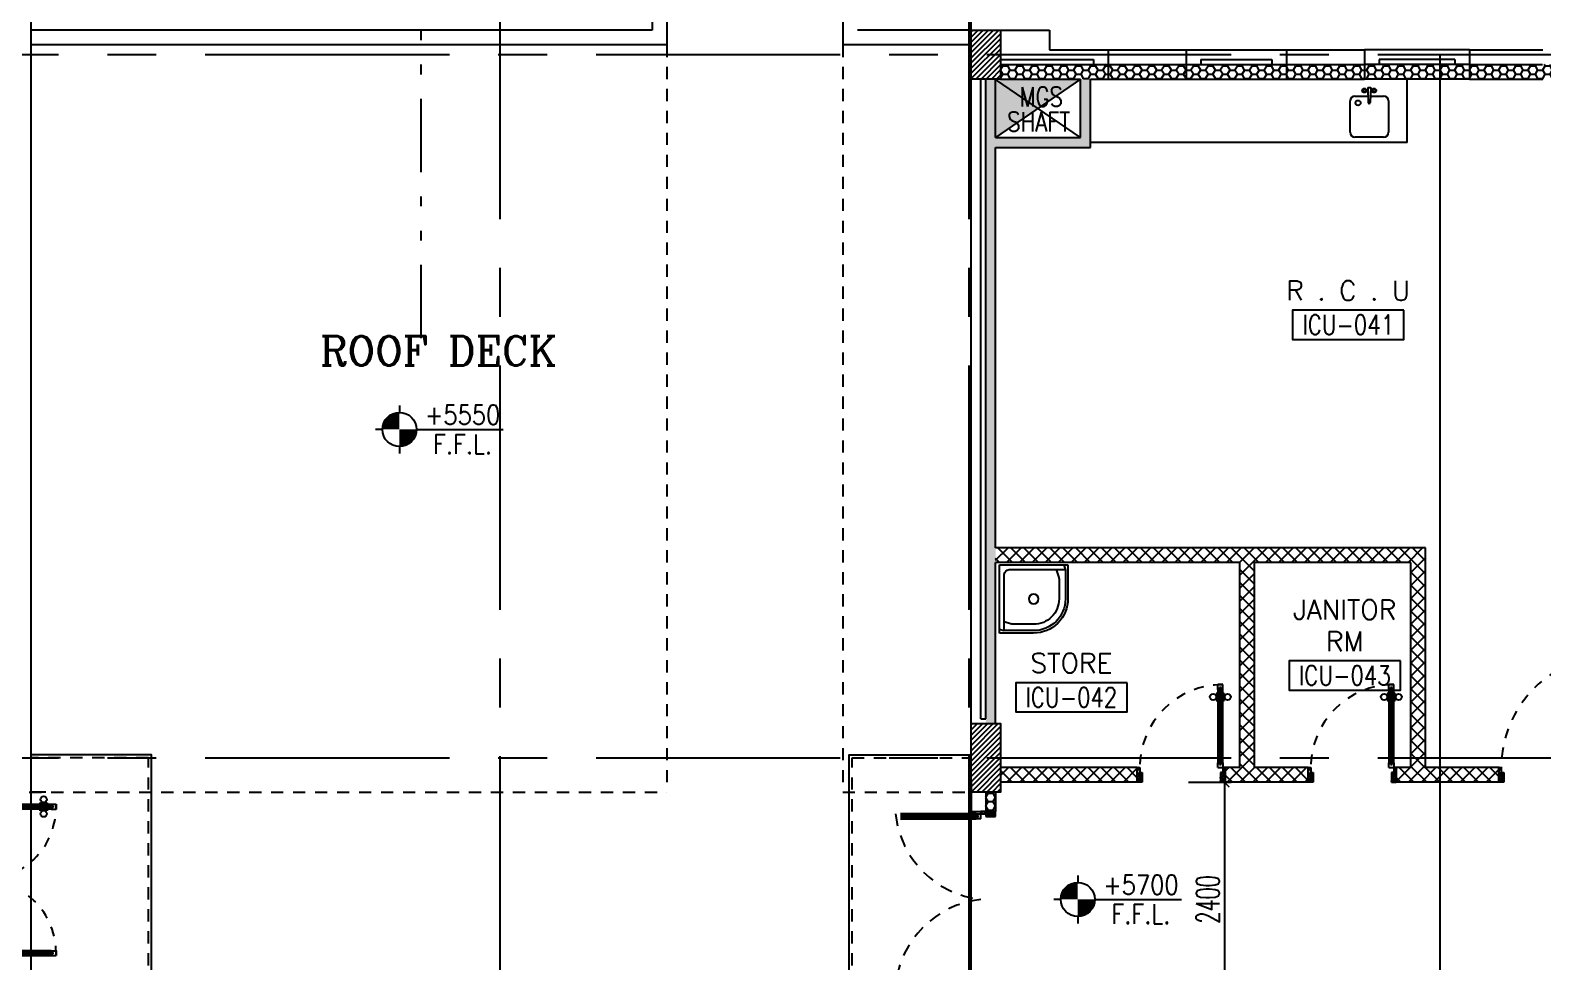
# Model space of a CAD drawing. Extents: x 275967.8 to 276060, y 57291.9 to 57371.4.
# Drawn here: x 276010.75 to 276026.22, y 57348.29 to 57357.83 of the extents above; entities that cross this region are included whole.
import ezdxf
from ezdxf.enums import TextEntityAlignment as Align

# ---------------------------------------------------------------- set-up
doc = ezdxf.new("R2010")
doc.units = 0
doc.header["$MEASUREMENT"] = 0
doc.header["$PDMODE"] = 34
for name, pattern in [('2DASHES', [1.7, 0.75, -0.25, 0.1, -0.25, 0.1, -0.25]), ('CENTERX2', [4, 2.5, -0.5, 0.5, -0.5]), ('HIDDEN', [0.375, 0.25, -0.125]), ('HIDDEN2', [0.1875, 0.125, -0.0625])]:
    doc.linetypes.add(name, pattern=pattern)
doc.layers.get('0').update_dxf_attribs({"linetype": 'CONTINUOUS'})
doc.layers.get('DEFPOINTS').update_dxf_attribs({"linetype": 'CONTINUOUS'})
for name, color, linetype in [('AXES', 11, 'CENTERX2'), ('COL', 5, 'CONTINUOUS'), ('DOOR', 7, 'CONTINUOUS'), ('FIX', 3, 'CONTINUOUS'), ('HAT', 8, 'CONTINUOUS'), ('HIDDEN', 9, 'HIDDEN2'), ('IND-ES-L', 6, '2DASHES'), ('INSUL', 4, 'CONTINUOUS'), ('LEV-PL', 3, 'CONTINUOUS'), ('NON-MEDICAL', 5, 'CONTINUOUS'), ('RM-BOX', 4, 'CONTINUOUS'), ('RM-NAME', 2, 'CONTINUOUS'), ('RM-NO', 2, 'CONTINUOUS'), ('ROOF', 7, 'CONTINUOUS'), ('STR', 5, 'CONTINUOUS'), ('SUNI-FUR', 11, 'CONTINUOUS'), ('TEXT', 6, 'CONTINUOUS'), ('WALL', 2, 'CONTINUOUS'), ('WallType', 11, 'CONTINUOUS'), ('WallType2', 3, 'CONTINUOUS'), ('WIN', 3, 'CONTINUOUS')]:
    doc.layers.add(name, color=color, linetype=linetype)
doc.styles.add('ROMANC', font='romanc', dxfattribs={"height": 0.1})
doc.styles.add('ROMANS', font='ROMANS.shx', dxfattribs={"width": 0.6})
doc.styles.add('S', font='ROMANS.SHX')
doc.dimstyles.new('STANDARD in', dxfattribs={"dimtxt": 0.24, "dimasz": 0.1, "dimexe": 0.07, "dimexo": 0.05, "dimgap": 0.05, "dimtad": 1, "dimdec": 0, "dimlfac": 1000, "dimzin": 0, "dimdsep": 46, "dimtxsty": 'ROMANS', "dimblk": 'ARCHTICK', "dimcen": 0.05, "dimdle": 0.05, "dimclrd": 4, "dimclre": 4, "dimclrt": 2, "dimadec": 0, "dimazin": 0, "dimtfac": 1, "dimtdec": 0, "dimtmove": 2, "dimatfit": 3, "dimfxl": 0, "dimtolj": 1, "dimtzin": 0, "dimarcsym": 0})
pattern_1 = [(0, (0, 0), (0.075, 0.04330127), [0.05, -0.1]), (120, (0, 0), (-0.074999999836, 0.043301270284), [0.05, -0.1]), (60, (0, 0), (1.64e-10, 0.086602540284), [-0.1, 0.05])]

# ---------------------------------------------------------------- blocks, each defined once
blk = doc.blocks.new('LEV1')
at = {"layer": 'LEV-PL'}
for p, q in [((0, 245), (0, 175)), ((-175, 0), (-245, 0)), ((175, 0), (1061, 0)), ((0, -175), (0, -245))]:
    blk.add_line(p, q, dxfattribs=at)
at = {"layer": 'LEV-PL', "const_width": 175}
for points in [[(-88, 0, -0.414214), (0, 88, -1)], [(88, 0, -0.414214), (0, -88, -1)]]:
    blk.add_lwpolyline(points, format="xyb", dxfattribs=at)
at = {"layer": 'LEV-PL'}
blk.add_circle((0, 0), 175, dxfattribs=at)
at = {"layer": 'LEV-PL', "color": 4, "style": 'S', "width": 0.85}
for tag, p in [('+0000', (646, 50)), ('F.F.L.', (646, -250))]:
    blk.add_attdef(tag, text='', height=200, dxfattribs=at).set_placement(p, align=Align.CENTER)
blk = doc.blocks.new('RM1')
at = {"layer": 'RM-BOX'}
blk.add_lwpolyline([(570, -200), (-570, -200), (-570, -500), (570, -500)], close=True, dxfattribs=at)
at = {"layer": 'RM-NAME', "style": 'ROMANS'}
for tag, p in [('ROOMNAME1', (0, 324)), ('ROOMNAME2', (0, 0))]:
    blk.add_attdef(tag, text='', height=200, dxfattribs=at).set_placement(p, align=Align.MIDDLE)
at = {"layer": 'RM-NO', "style": 'ROMANS', "width": 0.8}
blk.add_attdef('ROOMNO', text='', height=200, dxfattribs=at).set_placement((0, -350), align=Align.MIDDLE)
blk = doc.blocks.new('DOOR90')
at = {"layer": 'DOOR', "color": 0, "linetype": 'ByBlock'}
for p, q in [((-150, 0), (-150, -25)), ((-150, 0), (0, 0)), ((0, -50), (0, 0)), ((-1000, -25), (-1000, -75)), ((-1000, -75), (-1000, -25)), ((-950, -25), (-1000, -25)), ((-950, -75), (-1000, -75)), ((-970, -42), (-970, -58)), ((-950, -42), (-970, -42)), ((-950, -58), (-970, -58)), ((-950, -25), (-950, -42)), ((-950, -58), (-950, -75)), ((-918, -25), (-918, -18)), ((-828, -18), (-918, -18)), ((-918, -75), (-918, -82)), ((-828, -82), (-918, -82)), ((-905, -18), (-905, -9)), ((-905, -9), (-840, -9)), ((-905, -18), (-840, -18)), ((-905, -82), (-905, -91)), ((-905, -82), (-840, -82)), ((-905, -91), (-840, -91)), ((-840, -18), (-840, -9)), ((-840, -82), (-840, -91)), ((-828, -25), (-828, -18)), ((-828, -75), (-828, -82)), ((-200, -42), (-200, -25)), ((-200, -25), (-150, -25)), ((-180, -42), (-200, -42)), ((-200, -75), (-200, -58)), ((-200, -58), (-180, -58)), ((-150, -75), (-200, -75)), ((-180, -58), (-180, -42)), ((-150, -75), (-150, -25)), ((-150, -25), (-100, -25)), ((-100, -25), (-100, -50)), ((-100, -50), (0, -50)), ((-150, -900), (-150, -875)), ((-150, -875), (-100, -875)), ((0, -900), (-150, -900)), ((-150, -900), (0, -900)), ((-100, -850), (0, -850)), ((-100, -875), (-100, -850)), ((0, -850), (0, -900))]:
    blk.add_line(p, q, dxfattribs=at)
at = {"layer": 'DOOR', "color": 9, "linetype": 'ByBlock'}
for p, q in [((0, -50), (-114, 0)), ((0, -50), (-40, 0)), ((0, -50), (-100, -37)), ((0, -850), (-114, -900)), ((0, -850), (-100, -863)), ((0, -850), (-40, -900))]:
    blk.add_line(p, q, dxfattribs=at)
at = {"layer": 'DOOR', "linetype": 'ByBlock'}
for p, q in [((-200, -25), (-950, -25)), ((-200, -42), (-950, -42)), ((-200, -58), (-950, -58)), ((-950, -75), (-200, -75))]:
    blk.add_line(p, q, dxfattribs=at)
at = {"layer": 'DOOR', "color": 0, "linetype": 'ByBlock'}
for centre in [(-873, 24), (-873, -124)]:
    blk.add_circle(centre, 32.4, dxfattribs=at)
at = {"layer": 'DOOR', "color": 9, "linetype": 'ByBlock'}
for centre, radius, start, end in [((0, -50), 154, 161.1053, 166.2858), ((0, -50), 134, 158.1598, 169.28), ((0, -50), 94.4, 148.0182, 180), ((0, -50), 74.4, 137.7764, 180), ((0, -50), 114, 154.0838, 167.3774), ((0, -50), 54.4, 113.2074, 180), ((0, -50), 34.4, 90, 180), ((0, -50), 14.4, 90, 180), ((0, -850), 154, 193.7142, 198.8947), ((0, -850), 134, 190.72, 201.8402), ((0, -850), 94.4, 180, 211.9818), ((0, -850), 74.4, 180, 222.2236), ((0, -850), 54.4, 180, 246.7926), ((0, -850), 34.4, 180, 270), ((0, -850), 14.4, 180, 270)]:
    blk.add_arc(centre, radius, start, end, dxfattribs=at)
at = {"layer": 'DOOR', "linetype": 'HIDDEN', "ltscale": 0.5}
blk.add_arc((-150, -25), 850, 180, 270, dxfattribs=at)
blk = doc.blocks.new('A$C1DFA4FE8')
at = {"layer": 'DOOR', "color": 0, "linetype": 'ByBlock'}
for p, q in [((0, 1631), (0, 1581)), ((0, 1581), (0, 1631)), ((50, 1631), (0, 1631)), ((50, 1581), (0, 1581)), ((30, 1614), (30, 1598)), ((50, 1614), (30, 1614)), ((50, 1598), (30, 1598)), ((50, 1631), (50, 1614)), ((50, 1598), (50, 1581)), ((750, 1614), (750, 1631)), ((750, 1631), (800, 1631)), ((770, 1614), (750, 1614)), ((750, 1581), (750, 1598)), ((750, 1598), (770, 1598)), ((800, 1581), (750, 1581)), ((770, 1598), (770, 1614)), ((950, 1656), (800, 1656)), ((800, 1656), (800, 1631)), ((800, 1581), (800, 1631)), ((800, 1631), (850, 1631)), ((850, 1631), (850, 1606)), ((850, 1606), (950, 1606)), ((950, 1606), (950, 1656)), ((0, 81), (0, 131)), ((0, 131), (0, 81)), ((50, 131), (0, 131)), ((50, 81), (0, 81)), ((30, 98), (30, 114)), ((50, 114), (30, 114)), ((50, 98), (30, 98)), ((50, 114), (50, 131)), ((50, 81), (50, 98)), ((83, 131), (83, 138)), ((173, 138), (83, 138)), ((83, 81), (83, 74)), ((173, 74), (83, 74)), ((95, 138), (95, 147)), ((95, 147), (160, 147)), ((95, 138), (160, 138)), ((95, 74), (95, 65)), ((95, 74), (160, 74)), ((95, 65), (160, 65)), ((160, 138), (160, 147)), ((160, 74), (160, 65)), ((173, 131), (173, 138)), ((173, 81), (173, 74)), ((750, 131), (750, 114)), ((800, 131), (750, 131)), ((750, 114), (770, 114)), ((750, 98), (750, 81)), ((770, 98), (750, 98)), ((750, 81), (800, 81)), ((770, 114), (770, 98)), ((800, 131), (800, 81)), ((800, 56), (800, 81)), ((800, 81), (850, 81)), ((950, 56), (800, 56)), ((850, 106), (950, 106)), ((850, 81), (850, 106)), ((950, 106), (950, 56))]:
    blk.add_line(p, q, dxfattribs=at)
at = {"layer": 'DOOR', "linetype": 'ByBlock'}
for p, q in [((750, 1631), (50, 1631)), ((750, 1614), (50, 1614)), ((750, 1598), (50, 1598)), ((50, 1581), (750, 1581)), ((50, 131), (750, 131)), ((750, 114), (50, 114)), ((750, 98), (50, 98)), ((750, 81), (50, 81))]:
    blk.add_line(p, q, dxfattribs=at)
at = {"layer": 'DOOR', "color": 9, "linetype": 'ByBlock'}
for p, q in [((950, 1606), (837, 1656)), ((950, 1606), (850, 1619)), ((950, 1606), (910, 1656)), ((950, 106), (837, 56)), ((950, 106), (850, 93)), ((950, 106), (910, 56))]:
    blk.add_line(p, q, dxfattribs=at)
at = {"layer": 'DOOR', "color": 0, "linetype": 'ByBlock'}
for centre in [(128, 179), (128, 32)]:
    blk.add_circle(centre, 32.4, dxfattribs=at)
at = {"layer": 'DOOR', "linetype": 'HIDDEN', "ltscale": 0.5}
for centre, start, end in [((752, 1606), 178.0938, 273.7249), ((752, 106), 86.2751, 181.9062)]:
    blk.add_arc(centre, 752, start, end, dxfattribs=at)
at = {"layer": 'DOOR', "color": 9, "linetype": 'ByBlock'}
for centre, radius, start, end in [((950, 1606), 154, 161.1053, 166.2858), ((950, 1606), 134, 158.1598, 169.28), ((950, 1606), 114, 154.0838, 167.3774), ((950, 1606), 94.4, 148.0182, 180), ((950, 1606), 74.4, 137.7764, 180), ((950, 1606), 54.4, 113.2074, 180), ((950, 1606), 34.4, 90, 180), ((950, 1606), 14.4, 90, 180), ((950, 106), 154, 193.7142, 198.8947), ((950, 106), 134, 190.72, 201.8402), ((950, 106), 114, 192.6226, 205.9162), ((950, 106), 94.4, 180, 211.9818), ((950, 106), 74.4, 180, 222.2236), ((950, 106), 54.4, 180, 246.7926), ((950, 106), 34.4, 180, 270), ((950, 106), 14.4, 180, 270)]:
    blk.add_arc(centre, radius, start, end, dxfattribs=at)
blk = doc.blocks.new('C11')
at = {"layer": 'HAT'}
h = blk.add_hatch(dxfattribs=at)
h.set_pattern_fill('ANSI31', color=256, scale=300, style=0)
h.set_pattern_definition([(45, (-248556.182, -75061.005), (-26.5165043, 26.5165043), [])])
h.paths.add_polyline_path([(300, 700), (0, 700), (0, 350), (300, 350)])
h.paths.add_polyline_path([(300, 350), (0, 350), (0, 0), (300, 0)])
at = {"layer": 'COL'}
blk.add_lwpolyline([(300, 700), (300, 0), (0, 0), (0, 700)], close=True, dxfattribs=at)
blk = doc.blocks.new('C-300')
at = {"layer": 'HAT', "linetype": 'ByBlock', "ltscale": 0.3}
h = blk.add_hatch(dxfattribs=at)
h.set_pattern_fill('ANSI31', color=8, scale=300, style=0)
h.set_pattern_definition([(45, (-258496.182, -82361.005), (-26.5165043, 26.5165043), [])])
h.paths.add_polyline_path([(300, 500), (0, 500), (0, 250), (300, 250)])
h.paths.add_polyline_path([(300, 250), (0, 250), (0, 0), (300, 0)])
at = {"layer": 'COL'}
blk.add_lwpolyline([(0, 500), (300, 500), (300, 0), (0, 0)], close=True, dxfattribs=at)
blk = doc.blocks.new('_ARCHTICK')
at = {"color": 0, "linetype": 'ByBlock', "const_width": 0.15}
blk.add_lwpolyline([(-0.5, -0.5), (0.5, 0.5)], dxfattribs=at)
blk = doc.blocks.new('*D486')
at = {"layer": 'DEFPOINTS', "color": 0, "linetype": 'ByBlock', "ltscale": 0.3}
for p in [(276022.549, 57350.133), (276021.375, 57347.733), (276022.967, 57347.733)]:
    blk.add_point(p, dxfattribs=at)
at = {"layer": 'WALL', "color": 4, "linetype": 'ByBlock', "lineweight": -2, "ltscale": 0.3}
for p, q in [((276022.599, 57350.133), (276023.037, 57350.133)), ((276022.967, 57350.183), (276022.967, 57347.683)), ((276021.425, 57347.733), (276023.037, 57347.733))]:
    blk.add_line(p, q, dxfattribs=at)
at = {"layer": 'WALL', "color": 4, "linetype": 'ByBlock', "lineweight": -2, "ltscale": 0.3, "xscale": 0.1, "yscale": 0.1, "zscale": 0.1}
for p, rotation in [((276022.967, 57350.133), 90), ((276022.967, 57347.733), 270)]:
    blk.add_blockref('_ARCHTICK', p, dxfattribs=dict(at, rotation=rotation))
at = {"layer": 'WALL', "color": 2, "linetype": 'ByBlock', "ltscale": 0.3, "insert": (276022.797, 57348.933), "char_height": 0.24, "attachment_point": 5, "rotation": 90, "style": 'ROMANS'}
blk.add_mtext('\\A1;2400', dxfattribs=at)
blk = doc.blocks.new('DOOR100')
at = {"layer": 'DOOR', "color": 0, "linetype": 'ByBlock'}
for p, q in [((-25, 1300), (-75, 1300)), ((-75, 1300), (-25, 1300)), ((-75, 1250), (-75, 1300)), ((-58, 1250), (-75, 1250)), ((-42, 1270), (-58, 1270)), ((-58, 1250), (-58, 1270)), ((-42, 1250), (-42, 1270)), ((-25, 1250), (-42, 1250)), ((-25, 1250), (-25, 1300)), ((-82, 1205), (-91, 1205)), ((-91, 1205), (-91, 1140)), ((-82, 1140), (-91, 1140)), ((-75, 1218), (-82, 1218)), ((-82, 1128), (-82, 1218)), ((-82, 1205), (-82, 1140)), ((-75, 1128), (-82, 1128)), ((-25, 1218), (-18, 1218)), ((-25, 1128), (-18, 1128)), ((-18, 1128), (-18, 1218)), ((-18, 1205), (-9, 1205)), ((-18, 1205), (-18, 1140)), ((-18, 1140), (-9, 1140)), ((-9, 1205), (-9, 1140)), ((-75, 200), (-58, 200)), ((-75, 150), (-75, 200)), ((-58, 200), (-58, 180)), ((-58, 180), (-42, 180)), ((-42, 200), (-25, 200)), ((-42, 180), (-42, 200)), ((-25, 200), (-25, 150)), ((-1200, 0), (-1200, 150)), ((-1200, 150), (-1175, 150)), ((-1200, 150), (-1200, 0)), ((-1150, 0), (-1200, 0)), ((-1175, 150), (-1175, 100)), ((-1175, 100), (-1150, 100)), ((-1150, 100), (-1150, 0)), ((-75, 150), (-25, 150)), ((-50, 100), (-50, 0)), ((-25, 100), (-50, 100)), ((-50, 0), (0, 0)), ((0, 150), (-25, 150)), ((-25, 150), (-25, 100)), ((0, 150), (0, 0))]:
    blk.add_line(p, q, dxfattribs=at)
at = {"layer": 'DOOR', "linetype": 'ByBlock'}
for p, q in [((-75, 1250), (-75, 200)), ((-58, 200), (-58, 1250)), ((-42, 200), (-42, 1250)), ((-25, 200), (-25, 1250)), ((0, 0), (0, 150))]:
    blk.add_line(p, q, dxfattribs=at)
at = {"layer": 'DOOR', "color": 9, "linetype": 'ByBlock'}
for p, q in [((-1150, 0), (-1200, 114)), ((-1150, 0), (-1200, 40)), ((-1150, 0), (-1163, 100)), ((-50, 0), (0, 114)), ((-50, 0), (-37, 100)), ((-50, 0), (0, 40))]:
    blk.add_line(p, q, dxfattribs=at)
at = {"layer": 'DOOR', "color": 0, "linetype": 'ByBlock'}
for centre in [(-124, 1173), (24, 1173)]:
    blk.add_circle(centre, 32.4, dxfattribs=at)
at = {"layer": 'DOOR', "linetype": 'HIDDEN', "ltscale": 0.5}
blk.add_arc((-25, 150), 1150, 90, 180.0001, dxfattribs=at)
at = {"layer": 'DOOR', "color": 9, "linetype": 'ByBlock'}
for centre, radius, start, end in [((-1150, 0), 154, 103.7142, 108.8947), ((-1150, 0), 134, 100.72, 111.8402), ((-1150, 0), 94.4, 90, 121.9818), ((-1150, 0), 74.4, 90, 132.2236), ((-1150, 0), 54.4, 90, 156.7926), ((-1150, 0), 34.4, 90, 180), ((-1150, 0), 14.4, 90, 180), ((-50, 0), 94.4, 58.0182, 90), ((-50, 0), 74.4, 47.7764, 90), ((-50, 0), 54.4, 23.2074, 90), ((-50, 0), 34.4, 0, 90), ((-50, 0), 14.4, 0, 90), ((-50, 0), 134, 68.1598, 79.28), ((-50, 0), 114, 64.0838, 77.3774), ((-50, 0), 154, 71.1053, 76.2858)]:
    blk.add_arc(centre, radius, start, end, dxfattribs=at)
blk = doc.blocks.new('JAN-001')
for p, q in [((730, -30), (30, -30)), ((30, -30), (30, -730)), ((80, -130), (80, -705)), ((705, -80), (130, -80)), ((610, -80), (635, -152)), ((688, -30), (704, -76)), ((705, -380), (705, -84)), ((730, -380), (730, -30)), ((640, -380), (640, -184)), ((80, -610), (152, -635)), ((30, -688), (76, -704)), ((30, -730), (380, -730)), ((84, -705), (380, -705)), ((184, -640), (380, -640))]:
    blk.add_line(p, q)
blk.add_circle((380, -380), 50)
for centre, radius, start, end in [((130, -130), 50, 90, 180), ((540, -184), 100, 0, 19.0039), ((680, -84), 25, 0, 19.0039), ((380, -380), 350, 270, 0), ((380, -380), 325, 270, 0), ((380, -380), 260, 270, 0), ((84, -680), 25, 250.9961, 270), ((184, -540), 100, 250.9961, 270)]:
    blk.add_arc(centre, radius, start, end)
blk = doc.blocks.new('A$C2A864A15')
at = {"layer": 'FIX', "rotation": 270}
blk.add_blockref('JAN-001', (730, 730), dxfattribs=at)

msp = doc.modelspace()

# ---------------------------------------------------------------- hatches: boundary and pattern name
at = {"layer": 'WallType', "linetype": 'ByBlock', "ltscale": 0.3}
h = msp.add_hatch(dxfattribs=at)
h.set_pattern_fill('ANSI37', color=256, scale=0.75, style=0)
h.set_pattern_definition([(45, (0, 0), (-0.066291260736, 0.066291260736), []), (135, (0, 0), (-0.066291260736, -0.066291260736), [])])
h.paths.add_polyline_path([(276023.9263, 57352.5329), (276020.6255, 57352.5329), (276020.6255, 57352.3829), (276023.1255, 57352.3829), (276023.1255, 57350.3829), (276023.2755, 57350.3829), (276023.2755, 57352.3829), (276023.9264, 57352.3829)])
h.paths.add_polyline_path([(276025.0255, 57352.5329), (276023.9263, 57352.5329), (276023.9264, 57352.3829), (276024.8755, 57352.3829), (276024.8755, 57350.3829), (276025.0255, 57350.3829)])
h.paths.add_polyline_path([(276022.0755, 57350.2829), (276020.6755, 57350.2829), (276020.6755, 57350.1329), (276022.0755, 57350.1329)])
h.paths.add_polyline_path([(276023.8255, 57350.2829), (276023.2755, 57350.2829), (276023.2755, 57350.3829), (276023.1255, 57350.3829), (276023.1255, 57350.2829), (276022.9755, 57350.2829), (276022.9755, 57350.1329), (276023.8255, 57350.1329)])
h.paths.add_polyline_path([(276025.1755, 57350.2829), (276025.0255, 57350.2829), (276025.0255, 57350.3829), (276024.8755, 57350.3829), (276024.8755, 57350.2829), (276024.7255, 57350.2829), (276024.7255, 57350.1329), (276025.1755, 57350.1329)])
h.paths.add_polyline_path([(276025.7755, 57350.2829), (276025.1755, 57350.2829), (276025.1755, 57350.1329), (276025.7755, 57350.1329)])
at = {"layer": 'WallType2', "linetype": 'ByBlock', "ltscale": 0.3}
h = msp.add_hatch(dxfattribs=at)
h.set_pattern_fill('HONEY', color=256, scale=0.4, style=0)
h.set_pattern_definition(pattern_1)
h.paths.add_polyline_path([(276021.7467, 57357.4829), (276020.6755, 57357.4829), (276020.6755, 57357.3329), (276021.5955, 57357.3329), (276021.7467, 57357.3329)])
h.paths.add_polyline_path([(276022.5467, 57357.4829), (276021.7467, 57357.4829), (276021.7467, 57357.3329), (276022.5467, 57357.3329)])
h.paths.add_polyline_path([(276023.5717, 57357.4829), (276022.5467, 57357.4829), (276022.5467, 57357.3329), (276023.5717, 57357.3329)])
h = msp.add_hatch(dxfattribs=at)
h.set_pattern_fill('HONEY', color=256, scale=0.4, style=0)
h.set_pattern_definition(pattern_1)
h.paths.add_polyline_path([(276023.9217, 57357.4829), (276023.5717, 57357.4829), (276023.5717, 57357.3329), (276023.9219, 57357.3329)])
h.paths.add_polyline_path([(276024.3717, 57357.4829), (276023.9217, 57357.4829), (276023.9219, 57357.3329), (276024.3717, 57357.3329)])
h.paths.add_polyline_path([(276025.1755, 57357.4829), (276024.3717, 57357.4829), (276024.3717, 57357.3329), (276025.1755, 57357.3329)])
h.paths.add_polyline_path([(276025.3967, 57357.4829), (276025.1755, 57357.4829), (276025.1755, 57357.3329), (276025.3967, 57357.3329)])
h = msp.add_hatch(dxfattribs=at)
h.set_pattern_fill('HONEY', color=256, scale=0.4, style=0)
h.set_pattern_definition(pattern_1)
h.paths.add_polyline_path([(276026.1967, 57357.4829), (276025.3967, 57357.4829), (276025.3967, 57357.3329), (276026.1967, 57357.3329)])
h.paths.add_polyline_path([(276027.3255, 57357.4829), (276026.1967, 57357.4829), (276026.1967, 57357.3329), (276027.3255, 57357.3329)])
h = msp.add_hatch(dxfattribs=at)
h.set_pattern_fill('HONEY', color=256, scale=0.4, style=0)
h.set_pattern_definition(pattern_1)
h.paths.add_polyline_path([(276020.6255, 57356.6329), (276021.5955, 57356.6329), (276021.5955, 57357.3329), (276021.4955, 57357.3329), (276021.4955, 57356.7329), (276020.6255, 57356.7329), (276021.4955, 57357.3329), (276020.6755, 57357.3329), (276020.5255, 57357.3329), (276020.5255, 57350.7329), (276020.6255, 57350.7329), (276020.6255, 57352.5329)])
h.paths.add_polyline_path([(276020.8204, 57357.0012), (276021.3623, 57357.0012), (276021.3623, 57357.3012), (276020.8204, 57357.3012)], flags=24)
h.paths.add_polyline_path([(276020.6717, 57356.7456), (276021.4574, 57356.7456), (276021.4574, 57357.0456), (276020.6717, 57357.0456)], flags=25)
h = msp.add_hatch(dxfattribs=at)
h.set_pattern_fill('HONEY', color=256, scale=0.4, style=0)
h.set_pattern_definition(pattern_1)
h.paths.add_polyline_path([(276020.6255, 57350.0329), (276020.5255, 57350.0329), (276020.5255, 57349.8329), (276020.6255, 57349.8329)])

# ---------------------------------------------------------------- linework, layer by layer
at = {"layer": 'AXES'}
for p, q in [((276015.5555, 57291.8986), (276015.5555, 57370.7113)), ((276010.7555, 57291.8986), (276010.7555, 57370.3613)), ((276020.3555, 57291.8986), (276020.3555, 57370.3613)), ((276020.3755, 57291.8986), (276020.3755, 57370.3613)), ((275968.5355, 57357.5829), (276036.6043, 57357.5829)), ((275968.5355, 57350.3829), (276036.5755, 57350.3829))]:
    msp.add_line(p, q, dxfattribs=at)
at = {"layer": 'DOOR', "linetype": 'ByBlock'}
for p, q in [((276020.4255, 57349.8079), (276019.6505, 57349.8079)), ((276020.4255, 57349.7909), (276019.6505, 57349.7909)), ((276020.4255, 57349.7749), (276019.6505, 57349.7749)), ((276019.6505, 57349.7579), (276020.4255, 57349.7579))]:
    msp.add_line(p, q, dxfattribs=at)
at = {"layer": 'DOOR', "color": 0, "linetype": 'ByBlock'}
for p, q in [((276020.4255, 57349.7909), (276020.4255, 57349.8079)), ((276020.4255, 57349.8079), (276020.4755, 57349.8079)), ((276020.6255, 57349.8329), (276020.4755, 57349.8329)), ((276020.4755, 57349.8329), (276020.4755, 57349.8079)), ((276020.4755, 57349.7579), (276020.4755, 57349.8079)), ((276020.4755, 57349.8079), (276020.5255, 57349.8079)), ((276020.5255, 57349.8079), (276020.5255, 57349.7829)), ((276020.6255, 57349.7829), (276020.6255, 57349.8329)), ((276020.4455, 57349.7909), (276020.4255, 57349.7909)), ((276020.4255, 57349.7579), (276020.4255, 57349.7749)), ((276020.4255, 57349.7749), (276020.4455, 57349.7749)), ((276020.4755, 57349.7579), (276020.4255, 57349.7579)), ((276020.4455, 57349.7749), (276020.4455, 57349.7909)), ((276020.5255, 57349.7829), (276020.6255, 57349.7829))]:
    msp.add_line(p, q, dxfattribs=at)
at = {"layer": 'DOOR', "color": 9, "linetype": 'ByBlock'}
for q in [(276020.5118, 57349.8329), (276020.5854, 57349.8329), (276020.5255, 57349.7963)]:
    msp.add_line((276020.6255, 57349.7829), q, dxfattribs=at)
at = {"layer": 'DOOR', "linetype": 'HIDDEN', "ltscale": 0.5}
for centre, start, end in [((276020.5827, 57349.9152), 186.23095, 263.76895), ((276020.5827, 57347.9507), 96.23105, 173.76905)]:
    msp.add_arc(centre, 0.9881, start, end, dxfattribs=at)
at = {"layer": 'DOOR', "color": 9, "linetype": 'ByBlock'}
for radius, start, end in [(0.1544, 161.10529, 166.28577), (0.1344, 158.15985, 169.28002), (0.1144, 154.08384, 167.37743), (0.0944, 148.01819, 180), (0.0744, 137.77643, 180), (0.0544, 113.20738, 180), (0.0344, 90, 180), (0.0144, 90, 180)]:
    msp.add_arc((276020.6255, 57349.7829), radius, start, end, dxfattribs=at)
at = {"layer": 'HIDDEN'}
for p, q in [((276017.2605, 57357.6829), (276017.2605, 57350.0329)), ((276019.0605, 57357.6829), (276019.0605, 57350.0329)), ((276010.7355, 57350.0329), (276017.2605, 57350.0329)), ((276019.0605, 57350.0329), (276020.3555, 57350.0329))]:
    msp.add_line(p, q, dxfattribs=at)
at = {"layer": 'IND-ES-L'}
msp.add_line((276014.747, 57354.6805), (276014.747, 57369.3232), dxfattribs=at)
at = {"layer": 'INSUL'}
for p, q in [((276020.6755, 57357.5329), (276021.6255, 57357.5329)), ((276020.6755, 57357.4829), (276021.7755, 57357.4829)), ((276021.6255, 57357.5329), (276021.6255, 57357.4829)), ((276022.5755, 57357.4829), (276023.6005, 57357.4829)), ((276022.7255, 57357.5329), (276023.4505, 57357.5329)), ((276022.7255, 57357.5329), (276022.7255, 57357.4829)), ((276023.4505, 57357.5329), (276023.4505, 57357.4829)), ((276025.4766, 57357.4829), (276024.4005, 57357.4829)), ((276025.3266, 57357.5329), (276024.5505, 57357.5329)), ((276024.5505, 57357.5329), (276024.5505, 57357.4829)), ((276025.3266, 57357.5329), (276025.3266, 57357.4829)), ((276020.4755, 57350.7829), (276020.4755, 57357.3329)), ((276020.5255, 57350.7829), (276020.5255, 57357.3329)), ((276020.4755, 57350.7829), (276020.5255, 57350.7829))]:
    msp.add_line(p, q, dxfattribs=at)
at = {"layer": 'NON-MEDICAL'}
for p, q in [((276024.4331, 57357.2469), (276024.4651, 57357.2469)), ((276024.4331, 57357.2469), (276024.4391, 57357.0916)), ((276024.4651, 57357.2469), (276024.4591, 57357.0916)), ((276024.8377, 57356.6829), (276024.8377, 57357.3329)), ((276024.2527, 57356.7877), (276024.2527, 57357.1088)), ((276024.3026, 57357.1587), (276024.4391, 57357.1587)), ((276024.4591, 57357.1587), (276024.5955, 57357.1587)), ((276024.6454, 57357.1088), (276024.6454, 57356.7877)), ((276024.8377, 57356.6829), (276021.5955, 57356.6829)), ((276024.5955, 57356.7378), (276024.3026, 57356.7378))]:
    msp.add_line(p, q, dxfattribs=at)
for centre, radius in [((276024.3993, 57357.2158), 0.0217), ((276024.4988, 57357.2158), 0.0217), ((276024.3346, 57357.0892), 0.0255), ((276024.3993, 57357.2158), 0.014), ((276024.4988, 57357.2158), 0.014)]:
    msp.add_circle(centre, radius, dxfattribs=at)
for centre, radius, start, end in [((276024.3026, 57357.1088), 0.0499, 90, 180), ((276024.4491, 57357.0916), 0.00997, 180, 0), ((276024.5955, 57357.1088), 0.0499, 0, 90), ((276024.3026, 57356.7877), 0.0499, 180, 270), ((276024.5955, 57356.7877), 0.0499, 270, 0)]:
    msp.add_arc(centre, radius, start, end, dxfattribs=at)
at = {"layer": 'ROOF'}
for p, q in [((276017.1105, 57364.7079), (276017.1105, 57357.8329)), ((276017.2605, 57364.7079), (276017.2605, 57357.6829)), ((276019.0605, 57364.7079), (276019.0605, 57357.6829)), ((276017.1105, 57357.8329), (276010.7555, 57357.8329)), ((276020.3555, 57357.8329), (276019.2105, 57357.8329)), ((276020.3555, 57357.8329), (276020.3555, 57357.6829)), ((276017.2605, 57357.6829), (276010.7555, 57357.6829)), ((276010.7555, 57350.0329), (276010.7555, 57357.6329)), ((276020.3555, 57357.6829), (276019.0605, 57357.6829)), ((276010.9055, 57350.0329), (276010.7555, 57350.0329))]:
    msp.add_line(p, q, dxfattribs=at)
at = {"layer": 'STR'}
for points in [[(276010.7555, 57347.7779), (276011.9855, 57347.7779), (276011.9855, 57350.4129), (276010.7555, 57350.4129)], [(276020.3555, 57347.7779), (276019.1255, 57347.7779), (276019.1255, 57350.4129), (276020.3755, 57350.4129)]]:
    msp.add_lwpolyline(points, dxfattribs=at)
at = {"layer": 'STR', "linetype": 'HIDDEN2'}
for points in [[(276010.7555, 57347.8079), (276011.9555, 57347.8079), (276011.9555, 57350.3829), (276010.7555, 57350.3829)], [(276020.3555, 57347.8079), (276019.1555, 57347.8079), (276019.1555, 57350.3829), (276020.3755, 57350.3829)]]:
    msp.add_lwpolyline(points, dxfattribs=at)
at = {"layer": 'SUNI-FUR', "linetype": 'Continuous'}
msp.add_line((276025.1755, 57298.7629), (276025.1755, 57357.5829), dxfattribs=at)
at = {"layer": 'TEXT', "color": 251, "linetype": 'ByBlock'}
for p, q in [((276021.4955, 57357.3329), (276020.6255, 57356.7329)), ((276021.4955, 57356.7329), (276020.6255, 57357.3289))]:
    msp.add_line(p, q, dxfattribs=at)
at = {"layer": 'WALL'}
for p, q in [((276020.6755, 57357.8329), (276021.1755, 57357.8329)), ((276021.1755, 57357.8329), (276021.1755, 57357.6329)), ((276021.1755, 57357.6329), (276021.7755, 57357.6329)), ((276021.7755, 57357.6329), (276021.7755, 57357.3329)), ((276022.5755, 57357.6329), (276023.6005, 57357.6329)), ((276022.5755, 57357.6329), (276022.5755, 57357.3329)), ((276023.6005, 57357.6329), (276023.6005, 57357.3329)), ((276025.4766, 57357.6329), (276024.4005, 57357.6329)), ((276024.4005, 57357.6329), (276024.4005, 57357.3329)), ((276025.4766, 57357.6329), (276025.4766, 57357.3329)), ((276020.3755, 57350.6329), (276020.3755, 57357.3329)), ((276020.6255, 57356.7329), (276020.6255, 57357.3329)), ((276020.6755, 57357.3329), (276021.4955, 57357.3329)), ((276021.4955, 57356.7329), (276021.4955, 57357.3329)), ((276021.5955, 57356.6329), (276021.5955, 57357.3329)), ((276021.5955, 57357.3329), (276021.7755, 57357.3329)), ((276022.5755, 57357.3329), (276023.6005, 57357.3329)), ((276025.4766, 57357.3329), (276024.4005, 57357.3329)), ((276020.6255, 57356.7329), (276021.4955, 57356.7329)), ((276020.6255, 57356.6329), (276021.5955, 57356.6329)), ((276020.6255, 57352.5329), (276020.6255, 57356.6329)), ((276025.0255, 57352.5329), (276020.6255, 57352.5329)), ((276025.0255, 57350.2829), (276025.0255, 57352.5329)), ((276023.1255, 57352.3829), (276020.6255, 57352.3829)), ((276020.6255, 57350.7329), (276020.6255, 57352.3829)), ((276023.1255, 57350.2829), (276023.1255, 57352.3829)), ((276024.8755, 57352.3829), (276023.2755, 57352.3829)), ((276023.2755, 57350.2829), (276023.2755, 57352.3829)), ((276024.8755, 57350.2829), (276024.8755, 57352.3829)), ((276022.0755, 57350.2829), (276020.6755, 57350.2829)), ((276022.0755, 57350.1329), (276022.0755, 57350.2829)), ((276023.1255, 57350.2829), (276022.9755, 57350.2829)), ((276022.9755, 57350.1329), (276022.9755, 57350.2829)), ((276023.8255, 57350.2829), (276023.2755, 57350.2829)), ((276023.8255, 57350.1329), (276023.8255, 57350.2829)), ((276024.8755, 57350.2829), (276024.7255, 57350.2829)), ((276024.7255, 57350.1329), (276024.7255, 57350.2829)), ((276025.7755, 57350.2829), (276025.0255, 57350.2829)), ((276022.0755, 57350.1329), (276020.6744, 57350.1329)), ((276023.8255, 57350.1329), (276022.9755, 57350.1329)), ((276025.7755, 57350.1329), (276024.7255, 57350.1329))]:
    msp.add_line(p, q, dxfattribs=at)
at = {"layer": 'WALL', "linetype": 'ByBlock'}
for p, q in [((276025.7755, 57350.1329), (276025.7755, 57350.2829)), ((276020.3755, 57350.1329), (276020.3755, 57349.8329)), ((276020.6255, 57350.0329), (276020.6255, 57349.8329)), ((276020.3755, 57349.8329), (276020.6255, 57349.8329))]:
    msp.add_line(p, q, dxfattribs=at)
at = {"layer": 'WALL', "linetype": 'ByBlock', "ltscale": 0.3}
for points in [[(276020.3755, 57357.8329), (276020.6755, 57357.8329), (276020.6755, 57357.3329), (276020.3755, 57357.3329)], [(276020.3755, 57350.7329), (276020.6755, 57350.7329), (276020.6755, 57350.0329), (276020.3755, 57350.0329)]]:
    msp.add_lwpolyline(points, close=True, dxfattribs=at)
at = {"layer": 'WallType2', "linetype": 'ByBlock', "ltscale": 0.3}
msp.add_line((276020.5255, 57350.0329), (276020.5255, 57349.8329), dxfattribs=at)
at = {"layer": 'WIN'}
for p, q in [((276021.7755, 57357.6329), (276022.5755, 57357.6329)), ((276023.6005, 57357.6329), (276024.4005, 57357.6329)), ((276025.4766, 57357.6329), (276026.2255, 57357.6329)), ((276021.7755, 57357.4829), (276022.5755, 57357.4829)), ((276023.6005, 57357.4829), (276024.4005, 57357.4829)), ((276025.4749, 57357.4829), (276026.2238, 57357.4829)), ((276021.7755, 57357.3329), (276022.5755, 57357.3329)), ((276023.6005, 57357.3329), (276024.4005, 57357.3329)), ((276025.4766, 57357.3329), (276026.2255, 57357.3329))]:
    msp.add_line(p, q, dxfattribs=at)

# ---------------------------------------------------------------- block references
at = {"layer": 'COL', "color": 6, "linetype": 'ByBlock', "xscale": 0.001, "yscale": 0.001, "zscale": 0.001}
msp.add_blockref('C-300', (276020.3755, 57357.3329), dxfattribs=at)
at = {"layer": 'COL', "linetype": 'ByBlock', "xscale": 0.001, "yscale": 0.001, "zscale": 0.001}
msp.add_blockref('C11', (276020.3755, 57350.0329), dxfattribs=at)
at = {"layer": 'DOOR', "xscale": 0.001, "yscale": 0.001, "zscale": 0.001}
msp.add_blockref('DOOR100', (276026.9755, 57350.1329), dxfattribs=at)
at = {"layer": 'DOOR', "color": 0, "linetype": 'ByBlock', "xscale": 0.001, "yscale": 0.001, "zscale": 0.001}
for name, p, rotation in [('DOOR90', (276022.9755, 57350.1329), 270), ('DOOR90', (276024.7255, 57350.1329), 270), ('A$C1DFA4FE8', (276011.0109, 57349.9889), 180)]:
    msp.add_blockref(name, p, dxfattribs=dict(at, rotation=rotation))
at = {"layer": 'FIX', "linetype": 'ByBlock', "xscale": -0.001, "yscale": 0.001, "zscale": 0.001}
msp.add_blockref('A$C2A864A15', (276021.3644, 57351.6599), dxfattribs=at)
at = {"layer": 'LEV-PL', "xscale": 0.001, "yscale": 0.001, "zscale": 0.001}
for p, values in [((276014.5242, 57353.745), {'F.F.L.': 'F.F.L.', '+0000': '+5550'}), ((276021.4661, 57348.9329), {'F.F.L.': 'F.F.L.', '+0000': '+5700'})]:
    msp.add_blockref('LEV1', p, dxfattribs=at).add_auto_attribs(values)
at = {"layer": 'RM-NAME', "xscale": 0.001, "yscale": 0.001, "zscale": 0.001}
for p, values in [((276024.2338, 57355.1678), {'ROOMNO': 'ICU-041', 'ROOMNAME2': 'R . C . U'}), ((276024.1989, 57351.5762), {'ROOMNO': 'ICU-043', 'ROOMNAME2': 'RM', 'ROOMNAME1': 'JANITOR'}), ((276021.4008, 57351.3524), {'ROOMNO': 'ICU-042', 'ROOMNAME2': 'STORE'})]:
    msp.add_blockref('RM1', p, dxfattribs=at).add_auto_attribs(values)

# ---------------------------------------------------------------- texts
at = {"layer": 'RM-NAME', "style": 'ROMANS', "width": 0.8}
for s, p in [('MGS', (276021.0913, 57357.1512)), ('SHAFT', (276021.0645, 57356.8956))]:
    msp.add_text(s, height=0.2, dxfattribs=at).set_placement(p, align=Align.MIDDLE)
at = {"layer": 'RM-NAME', "style": 'ROMANC'}
msp.add_text('ROOF DECK', height=0.3, dxfattribs=at).set_placement((276014.9182, 57354.5508), align=Align.MIDDLE)

# ---------------------------------------------------------------- dimensions: what is measured, and where the dimension line sits
at = {"layer": 'WALL', "linetype": 'ByBlock', "ltscale": 0.3}
dim = msp.add_linear_dim(base=(276022.9669, 57347.7329), p1=(276022.549, 57350.1329), p2=(276021.3749, 57347.7329), angle=90, dimstyle='STANDARD in', dxfattribs=at)
dim.commit()
dim.dimension.update_dxf_attribs({"geometry": '*D486', "text_midpoint": (276022.7969, 57348.9329)})

doc.saveas('drawing.dxf')
